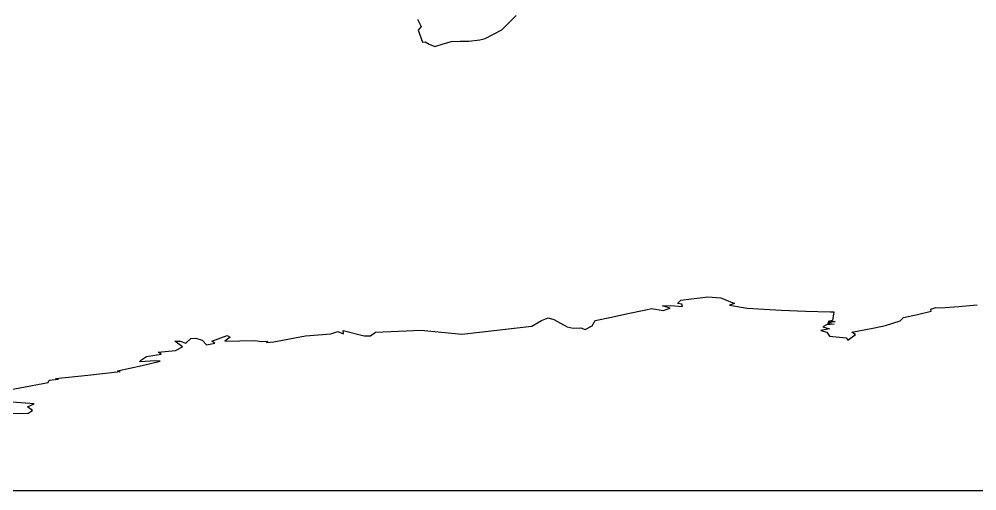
# Model space of a CAD drawing. Extents: x -180 to 180, y -90 to 84.
# Drawn here: x -31.7 to 87.4, y -90 to -31.4 of the extents above; entities that cross this region are included whole.
import ezdxf

# ---------------------------------------------------------------- set-up
doc = ezdxf.new("R2010")
doc.units = 0
doc.layers.add('Egypt', color=7, linetype='CONTINUOUS')

msp = doc.modelspace()

# ---------------------------------------------------------------- linework, layer by layer
at = {"layer": 'Egypt', "color": 7}
for points in [[(17.883329, -31.35833), (18.35, -32.28334), (17.98333, -32.73333), (18.116659, -33.200001), (18.48333, -34.23333), (18.816669, -34.183331), (19.33333, -34.466671), (20.049999, -34.76667), (21.08334, -34.45834), (22.116671, -34.150002), (23.191669, -34.125), (24.26667, -34.099998), (25.616671, -33.933331), (26.283331, -33.76667), (27.325001, -33.23333), (28.366671, -32.700001), (28.95834, -32.10833), (29.549999, -31.51667), (30.14167, -30.924999)], [(-35.216671, -77.850014), (-31.566669, -77.216667), (-28.066669, -76.51667), (-27.933331, -76.233337), (-26.783331, -76.133339), (-27.15, -76.050003), (-23.116671, -75.616669), (-19.08333, -75.183327), (-19.433331, -75.066673), (-16.366671, -74.416672), (-14.11667, -73.900002), (-14.68333, -73.833344), (-16.633341, -73.949997), (-16.566669, -73.78334), (-15.81667, -73.316673), (-13.98333, -73), (-14.35, -72.78334), (-12.23333, -72.550003), (-11.33333, -72.116669), (-12.28333, -71.383339), (-11.63333, -71.400002), (-10.91667, -71.633339), (-10.31667, -71.050003), (-9.666666, -71.03334), (-8.883334, -71.26667), (-8.366666, -71.833344), (-7.333333, -71.633339), (-7.683333, -71.400002), (-5.783333, -70.699997), (-5.433333, -70.883339), (-6.1, -71.383339), (-2.333333, -71.300003), (-1.516666, -71.433327), (-0.783333, -71.400002), (-0.916666, -71.583344), (0, -71.5), (1.975, -71.116669), (3.949999, -70.733337), (7.083332, -70.483337), (7.966666, -70.183327), (8.666665, -70.466667), (8.633333, -70.083344), (11.26667, -70.716667), (12.03333, -70.716667), (12.65, -70.300003), (15.5, -70.175003), (18.35, -70.050003), (20.875, -70.291672), (23.4, -70.53334), (25.570829, -70.279167), (27.741671, -70.025002), (29.9125, -69.770844), (32.08334, -69.51667), (33.316669, -68.850014), (34.133339, -68.483337), (34.816669, -68.716667), (36.5, -69.600014), (37.25, -69.78334), (38.183331, -69.75), (38.73333, -69.966667), (39.599998, -69.483337), (39.966671, -68.850014), (42.008339, -68.408333), (44.049999, -67.966667), (46.26667, -67.51667), (46.966671, -67.333344), (48.450001, -67.583344), (49.28334, -67.28334), (48.33334, -67.01667), (49.400002, -66.949997), (50.83334, -67.100014), (50.76667, -66.800003), (50.233341, -66.733337), (50.633339, -66.300003), (53.983341, -65.883339), (55.616669, -66.01667), (57.316669, -66.699997), (56.683338, -66.933327), (58.866669, -67.300003), (60.991669, -67.416672), (63.116669, -67.53334), (66.166656, -67.650002), (69.216667, -67.76667), (69.650002, -67.76667), (69.5, -68.833344), (68.966667, -68.966667), (69.816673, -68.933327), (68.850014, -69.150002), (69.683327, -69.26667), (68.733337, -69.383339), (68.28334, -69.616669), (69.116669, -69.850014), (68.050003, -70.066673), (68.800003, -70.300003), (69.116669, -70.78334), (71.183327, -71), (71.400002, -71.28334), (72.350014, -70.583344), (71.883339, -70.26667), (74.716667, -69.733337), (76.083344, -69.466667), (77.916672, -68.883339), (78.333344, -68.449997), (80.041672, -68.066673), (81.750008, -67.683327), (81.733337, -67.433327), (82.350014, -67.233337), (82.933327, -67.25), (85.208344, -67.074997), (87.483337, -66.900002)], [(-35.716671, -80.416672), (-30.549999, -80.350014), (-29.983339, -80.03334), (-30.633341, -79.550003), (-29.783331, -79.166672), (-35.849998, -78.750008)], [(180, -90), (170, -90), (160, -90), (150, -90), (140, -90), (130, -90), (120, -90), (110, -90), (100, -90), (90, -90), (80, -90), (70, -90), (60, -90), (50, -90), (40, -90), (30, -90), (20, -90), (10, -90), (0, -90), (-10, -90), (-20, -90), (-30, -90), (-40, -90)]]:
    msp.add_lwpolyline(points, dxfattribs=at)

doc.saveas('drawing.dxf')
